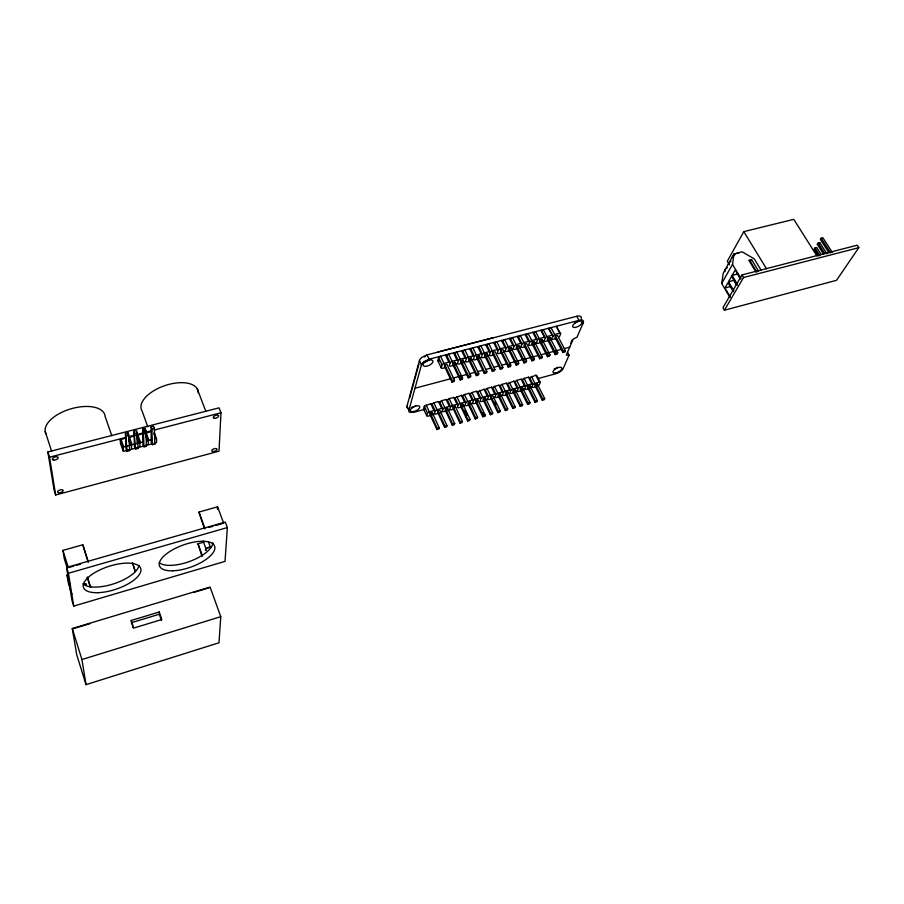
<?xml version="1.0" encoding="UTF-8"?>
<svg xmlns="http://www.w3.org/2000/svg" width="904" height="904" viewBox="0 0 904 904"><rect width="100%" height="100%" fill="white"/><g stroke="black" fill="none" stroke-linecap="round" stroke-linejoin="round"><path stroke-width="1.36" d="M203.423 542.253L198.01 543.812L201.818 555.779M223.706 523.224L217.57 506.828L198.936 512.082L204.473 528.761M220.994 412.789L218.994 451.186L55.664 494.985L54.048 489.934L47.855 451.955L219.084 407.84L220.994 412.789L154.324 430.055M217.435 509.336L217.57 506.828M220.768 616.664L218.971 642.778L86.016 684.656L76.727 654.711L72.275 628.506L210.078 587.069L220.768 616.664L81.925 659.536L86.016 684.656M227.367 527.563L225.017 561.373L73.744 606.087L71.992 600.493L66.591 567.429L225.299 522.049L227.367 527.563L68.433 573.249L73.744 606.087M729.957 297.439L721.708 283.472L732.489 264.386L734.037 253.877L742.173 251.832L754.241 258.849L761.36 270.545M721.708 283.472L723.268 273.064L734.037 253.877M432.62 414.947L434.428 413.648L435.242 411.026L432.044 404.111L430.767 403.647L424.326 406.201L423.547 408.845L424.835 409.309L414.077 412.235L409.975 412.393A6.78 2.994 -24.5 0 1 408.845 410.393L406.958 406.235L419.445 360.526A7.142 3.345 -25.2 0 1 422.134 357.238L427.083 354.876L576.82 316.276A6.927 3.062 -28.4 0 1 581.136 318.694M409.704 397.67L418.936 363.962M408.845 410.393L421.456 364.843A7.153 3.322 -25.2 0 1 424.145 361.566L429.117 359.204L579.001 320.378A6.938 3.051 -28.3 0 1 583.306 322.773L576.955 337.237L573.272 339.045L566.254 355.114L569.068 355.182L563.169 368.606A6.565 2.757 -27.4 0 1 555.87 373.714L537.869 378.606M441.163 367.792L437.762 360.606L438.632 357.645L440.553 356.232L443.977 363.442L442.045 364.854L441.163 367.792L442.497 368.346L446.147 367.386M431.468 415.264L428.01 416.213L426.722 415.761L427.513 413.128L429.332 411.828L433.976 410.563L435.242 411.026L437.061 409.715L441.683 408.461L442.937 408.924L444.757 407.625L449.356 406.371L450.61 406.834L452.429 405.534L457.006 404.28L458.238 404.743L460.057 403.455L464.633 402.201L465.854 402.675L467.673 401.376L472.216 400.133L473.425 400.608L475.244 399.308L479.775 398.076L480.973 398.551L482.792 397.251L487.312 396.02L488.488 396.494L490.307 395.206L494.804 393.974L495.968 394.46L497.799 393.161L502.274 391.94L503.426 392.426L505.257 391.127L509.72 389.918L510.862 390.392L512.692 389.104L517.133 387.895L518.263 388.381L520.094 387.093L524.512 385.884L525.631 386.37L527.461 385.081L531.868 383.872L532.976 384.358L539.202 381.883L540.287 382.369L539.179 385.014L537.349 386.291M430.191 413.083L429.852 414.224L436.903 429.547L438.915 428.982L439.276 427.863L432.202 412.54L430.191 413.083L437.265 428.417L436.903 429.547M444.813 364.9L444.418 366.176L451.977 382.098L454.09 381.533L454.497 380.279L446.926 364.346L444.813 364.9L452.373 380.844L451.977 382.098M431.852 413.682L432.202 412.54M437.909 410.981L437.547 412.122L444.632 427.4L446.644 426.835L447.005 425.716L439.898 410.439L437.909 410.981L445.005 426.27L444.632 427.4M453.006 362.753L452.61 364.029L460.192 379.917L462.159 379.386L462.565 378.132L454.961 362.244L453.006 362.753L460.599 378.652L460.192 379.917M454.565 363.521L454.961 362.244M440.293 412.845L442.101 411.557L442.937 408.924L439.728 402.031L438.463 401.568L433.852 402.811L432.044 404.111M455.446 364.945L457.367 363.544L458.294 360.606L460.226 359.193L465.085 357.927L466.374 358.492L468.306 357.08L473.131 355.826L474.419 356.391L476.351 354.989L481.154 353.724L482.42 354.3L484.363 352.899L489.143 351.645L490.397 352.21L492.33 350.808L497.11 349.565L498.341 350.142L500.274 348.741L505.031 347.498L506.251 348.074L508.184 346.673L512.918 345.441L514.127 346.017L516.06 344.616L520.772 343.384L521.97 343.961L523.913 342.571L528.603 341.339L529.778 341.927L531.721 340.525L536.377 339.305L537.541 339.893L539.179 338.582L544.457 337.203L545.293 337.87L544.095 340.819L542.468 342.119M445.582 408.879L445.22 410.02L452.328 425.264L454.328 424.699L454.712 423.58L447.57 408.337L445.582 408.879L452.712 424.134L452.328 425.264M461.017 360.651L460.611 361.928L468.227 377.77L470.329 377.217L470.758 375.951L463.119 360.108L461.017 360.651L468.645 376.516L468.227 377.77M447.209 409.478L447.57 408.337M462.712 361.385L463.119 360.108M447.943 410.755L449.751 409.467L450.61 406.834L447.378 399.963L446.135 399.489L441.536 400.732L439.728 402.031M463.492 362.832L465.413 361.442L466.374 358.492L462.927 351.351L461.628 350.775L465.085 357.927M453.232 406.8L452.859 407.941L460 423.128L461.989 422.575L462.373 421.456L455.209 406.258L453.232 406.8L460.385 421.998L460 423.128M469.119 358.538L468.701 359.815L476.34 375.612L478.352 375.07L478.792 373.815L471.131 358.018L469.119 358.538L476.77 374.346L476.34 375.612M454.836 407.399L455.209 406.258M470.701 359.295L471.131 358.018M471.504 360.73L473.436 359.34L474.419 356.391L470.95 349.272L469.673 348.695L473.131 355.826M460.848 404.721L460.464 405.862L467.628 421.015L469.617 420.462L470.012 419.332L462.825 404.178L460.848 404.721L468.023 419.885L467.628 421.015M477.097 356.447L476.668 357.724L484.341 373.476L486.431 372.923L486.872 371.657L479.176 355.905L477.097 356.447L484.781 372.222L484.341 373.476M462.441 405.32L462.825 404.178M478.747 357.182L479.176 355.905M463.13 406.597L464.95 405.308L465.854 402.675L462.599 395.839L461.379 395.364L455.006 397.896L453.774 397.421L449.198 398.664L447.378 399.963M479.493 358.639L481.414 357.238L482.42 354.3L478.95 347.192L477.685 346.616L481.154 353.724M468.441 402.642L468.046 403.783L475.233 418.902L477.21 418.349L477.617 417.219L470.408 402.111L468.441 402.642L475.64 417.772L475.233 418.902M485.086 354.357L484.646 355.634L492.352 371.341L494.42 370.787L494.883 369.533L487.154 353.826L485.086 354.357L492.804 370.086L492.352 371.341M470.012 403.252L470.408 402.111M486.714 355.102L487.154 353.826M470.69 404.529L472.498 403.24L473.425 400.608L470.159 393.794L468.961 393.319L464.419 394.539L462.599 395.839M487.437 356.549L489.369 355.159L490.397 352.21L486.906 345.136L485.651 344.56L489.143 351.645M476.001 400.585L475.594 401.726L482.815 416.789L484.781 416.247L485.199 415.117L477.956 400.043L476.001 400.585L483.233 415.671L482.815 416.789M493.042 352.277L492.59 353.554L500.319 369.216L502.387 368.674L502.861 367.408L495.109 351.746L493.042 352.277L500.782 367.962L500.319 369.216M477.549 401.195L477.956 400.043M483.527 398.528L483.109 399.67L490.352 414.699L492.318 414.156L492.736 413.026L485.482 397.997L483.527 398.528L490.782 413.569L490.352 414.699M500.963 350.21L500.5 351.486L508.263 367.103L510.319 366.549L510.805 365.295L503.019 349.667L500.963 350.21L508.737 365.837L508.263 367.103M485.064 399.139L485.482 397.997M485.708 400.427L487.516 399.139L488.488 396.494L485.199 389.726L484.024 389.24L477.696 391.748L476.498 391.274L471.978 392.494L470.159 393.794M503.234 352.413L505.166 351.023L506.251 348.074L502.726 341.034L501.505 340.446L505.031 347.498M491.019 396.483L490.601 397.624L497.878 412.608L499.822 412.066L500.262 410.936L492.974 395.952L491.019 396.483L498.307 411.478L497.878 412.608M508.85 348.142L508.387 349.419L516.173 365.001L518.218 364.448L518.704 363.182L510.907 347.611L508.85 348.142L516.659 363.736L516.173 365.001M510.432 348.887L510.907 347.611M493.166 398.381L494.985 397.093L495.968 394.46L492.68 387.692L491.505 387.217L487.019 388.426L485.199 389.726M511.167 350.334L512.997 349.012L514.127 346.017L510.59 338.989L509.381 338.412L512.918 345.441M498.499 394.438L498.059 395.59L505.359 410.529L507.302 409.998L507.743 408.868L500.432 393.907L498.499 394.438L505.799 409.399L505.359 410.529M516.715 346.096L516.229 347.373L524.049 362.899L526.083 362.357L526.58 361.091L518.749 345.554L516.715 346.096L524.546 361.634L524.049 362.899M500.002 395.059L500.432 393.907M518.263 346.831L518.749 345.554M500.601 396.347L502.421 395.059L503.426 392.426L500.127 385.68L498.974 385.194L494.499 386.403L492.68 387.692M518.907 348.3L520.84 346.91L521.97 343.961L518.421 336.966L517.235 336.378L520.772 343.384M505.935 392.415L505.494 393.556L512.817 408.461L514.749 407.93L515.201 406.8L507.867 391.884L505.935 392.415L513.269 407.331L512.817 408.461M524.535 344.04L524.049 345.328L531.891 360.809L533.925 360.267L534.433 359.001L526.569 343.509L524.535 344.04L532.388 359.543L531.891 360.809M507.426 393.025L507.867 391.884M513.348 390.392L512.896 391.534L520.241 406.404L522.173 405.862L522.636 404.732L515.269 389.861L513.348 390.392L520.704 405.263L520.241 406.404M532.332 342.006L531.823 343.283L539.699 358.73L541.722 358.187L542.242 356.922L534.354 341.475L532.332 342.006L540.208 357.464L539.699 358.73M514.817 391.003L515.269 389.861M533.846 342.752L534.354 341.475M515.393 392.302L517.212 391.025L518.263 388.381L514.93 381.669L513.8 381.183L507.539 383.669L506.398 383.183L501.946 384.392L500.127 385.68M534.433 344.232L536.377 342.842L537.541 339.893L533.981 332.932L532.818 332.344L536.377 339.305M520.715 388.37L520.263 389.522L527.631 404.348L529.552 403.817L530.026 402.687L522.636 387.85L520.715 388.37L528.106 403.218L527.631 404.348M540.083 339.983L539.564 341.26L547.462 356.662L549.485 356.119L550.005 354.854L542.095 339.452L540.083 339.983L547.993 355.396L547.462 356.662M522.173 389.002L522.636 387.85M541.575 340.729L542.095 339.452M522.738 390.291L524.557 389.014L525.631 386.37L522.286 379.68L521.179 379.183L516.749 380.381L514.93 381.669M528.072 386.37L527.608 387.511L534.998 402.303L536.908 401.772L537.394 400.641L529.981 385.85L528.072 386.37L535.484 401.173L534.998 402.303M547.813 337.96L547.282 339.237L555.214 354.594L557.214 354.063L557.757 352.797L549.813 337.429L547.813 337.96L555.745 353.328L555.214 354.594M529.507 386.991L529.981 385.85M549.293 338.717L549.813 337.429M530.06 388.291L531.88 387.014L532.976 384.358L529.62 377.691L528.512 377.194L524.117 378.392L522.286 379.68M550.129 340.107L554.615 334.548L559.847 333.18L560.661 333.847L559.418 336.808M535.371 384.369L534.897 385.522L542.31 400.269L544.219 399.737L544.705 398.607L537.27 383.861L535.371 384.369L542.807 399.139L542.31 400.269M555.474 335.949L554.943 337.237L562.887 352.549L564.898 352.018L565.441 350.752L557.474 335.429L555.474 335.949L563.441 351.283L562.887 352.549M536.795 385.002L537.27 383.861M570.673 343.339L572.175 339.881M816.888 255.888L793.769 219.344L743.811 231.639L727.291 261.245L729.404 264.782M730.206 296.907L724.929 287.992L727.957 282.692L733.268 291.642M733.833 290.681L728.511 281.72L731.573 276.353L736.941 285.348M737.506 284.376L732.127 275.381L735.234 269.934L740.647 278.974M741.981 274.94L722.951 307.688L724.432 310.208L836.528 280.308L858.8 247.662L857.195 245.199L741.981 274.94L743.529 277.505L724.432 310.208M758.648 271.245L751.54 259.538L750.388 261.527L756.761 272.036M820.934 254.25L816.662 247.526L815.001 247.956L814.199 249.21L818.459 255.934M823.725 254.476L817.295 244.362L818.109 243.097L819.781 242.667L826.934 253.911M832.29 252.419L822.911 237.763L821.239 238.193L820.425 239.47L829.047 252.996M819.781 242.667L818.967 243.933L817.295 244.362M533.981 332.932L535.609 331.621L539.179 338.582M544.457 337.203L540.874 330.254L541.711 330.921L543.338 329.61L546.931 336.559L552.152 335.192L552.977 335.859L548.558 328.265L552.152 335.192M549.383 328.932L551.022 327.621L554.615 334.548M546.931 336.559L545.293 337.87L541.711 330.921M151.793 443.921L123.961 451.22L123.17 451.039L120.503 443.356L120.255 439.841L125.588 438.067M135.148 435.592L128.684 437.66L131.385 445.344L131.577 448.836M143.521 433.423L137.08 435.479L139.792 443.152L139.962 446.632M123.17 451.039L122.933 447.548L123.678 446.96L142.821 441.966M151.635 431.321L145.442 433.321L148.177 440.96L148.301 444.452M152.335 439.48L147.408 440.768L146.041 436.948M155.872 442.858L156.607 442.271L156.516 438.779L154.222 432.428M452.124 361.306L450.192 362.719L448.87 362.165L445.435 354.967L446.768 355.543L448.689 354.131L452.124 361.306L456.995 360.041L458.294 360.606L454.859 353.441L453.548 352.865L456.995 360.041M454.859 353.441L456.791 352.029L460.226 359.193M462.927 351.351L464.848 349.938L468.306 357.08M470.95 349.272L472.882 347.859L476.351 354.989M478.95 347.192L480.871 345.791L484.363 352.899M486.906 345.136L488.838 343.735L492.33 350.808M497.11 349.565L493.595 342.492L494.838 343.079L496.771 341.678L500.274 348.741M502.726 341.034L504.669 339.633L508.184 346.673M510.59 338.989L512.523 337.599L516.06 344.616M518.421 336.966L520.365 335.565L523.913 342.571M528.603 341.339L525.043 334.356L526.218 334.943L528.162 333.542L531.721 340.525M529.62 377.691L535.835 375.216L536.919 375.714L540.287 382.369M734.771 254.6L735.698 254.035M131.351 622.72L159.319 614.223L159.251 611.985L131.193 620.483L133.024 627.771M73.506 628.608L90.084 623.624M193.399 592.538L208.971 587.849M69.71 567.283L73.71 566.141M76.377 565.373L80.366 564.232M209.005 527.427L213.005 526.286M215.683 525.518L222.361 523.608M67.235 568.164L64.331 558.943L62.918 550.389L82.806 544.796L88.355 561.949M437.265 428.417L439.276 427.863M445.005 426.27L447.005 425.716M452.712 424.134L454.712 423.58M460.385 421.998L462.373 421.456M468.023 419.885L470.012 419.332M475.64 417.772L477.617 417.219M483.233 415.671L485.199 415.117M490.782 413.569L492.736 413.026M498.307 411.478L500.262 410.936M505.799 409.399L507.743 408.868M513.269 407.331L515.201 406.8M520.704 405.263L522.636 404.732M528.106 403.218L530.026 402.687M535.484 401.173L537.394 400.641M542.807 399.139L544.705 398.607M439.152 413.162L435.694 414.111L434.428 413.648M445.649 411.388L442.101 411.557M454.407 408.981L450.994 409.919L449.751 409.467M462 406.913L458.588 407.84L457.367 407.388L458.238 404.743L455.006 397.896M469.56 404.845L466.159 405.772L464.95 405.308M477.086 402.777L473.696 403.704L472.498 403.24M484.578 400.732L481.21 401.647L480.024 401.184L480.973 398.551L477.696 391.748M492.047 398.687L488.691 399.602L487.516 399.139M499.494 396.653L496.149 397.568L494.985 397.093M506.907 394.619L503.573 395.534L502.421 395.059M514.286 392.607L510.963 393.511L509.833 393.037L510.862 390.392L507.539 383.669M521.642 390.596L518.331 391.5L517.212 391.025M528.964 388.584L525.665 389.488L524.557 389.014M536.264 386.596L532.976 387.488L531.88 387.014M414.981 388.223L450.282 378.855M452.994 378.132L466.566 374.538M469.278 373.815L474.713 372.369M477.425 371.657L482.86 370.211M485.572 369.487L490.996 368.052M493.72 367.329L499.144 365.883M501.867 365.171L507.291 363.724M510.003 363.001L538.513 355.441M541.225 354.718L561.587 349.317M564.299 348.594L569.735 347.159M452.373 380.844L454.497 380.279M460.599 378.652L462.565 378.132M468.645 376.516L470.758 375.951M476.77 374.346L478.792 373.815M484.781 372.222L486.872 371.657M492.804 370.086L494.883 369.533M500.782 367.962L502.861 367.408M508.737 365.837L510.805 365.295M516.659 363.736L518.704 363.182M524.546 361.634L526.58 361.091M532.388 359.543L534.433 359.001M540.208 357.464L542.242 356.922M547.993 355.396L550.005 354.854M555.745 353.328L557.757 352.797M563.441 351.283L565.441 350.752M454.226 365.261L450.599 366.222L449.277 365.668L450.192 362.719L446.768 355.543M462.283 363.148L458.667 364.097L457.367 363.544M470.306 361.046L466.701 361.995L465.413 361.442M478.295 358.956L474.702 359.894L473.436 359.34M486.25 356.865L482.668 357.803L481.414 357.238M494.172 354.786L490.612 355.724L489.369 355.159M500.872 353.035L498.511 353.645L497.279 353.091L498.341 350.142L494.838 343.079M509.969 350.639L506.376 351.588L505.166 351.023M517.732 348.605L514.218 349.532L512.997 349.012M525.529 346.56L522.026 347.486L520.84 346.91M533.281 344.537L529.8 345.441L528.625 344.876L529.778 341.927L526.218 334.943M541.236 342.446L537.53 343.418L536.377 342.842M548.83 340.458L544.931 341.475L544.095 340.819M556.48 338.446L552.581 339.463L551.756 338.808M127.17 451.265L129.656 450.621L128.718 434.96L127.972 432.835L125.441 433.491L126.074 449.141L127.17 451.265L125.441 433.491M135.6 449.062L138.075 448.407L137.306 432.733L136.549 430.62L134.029 431.264L134.481 446.938L135.6 449.062L134.029 431.264M144.007 446.858L146.459 446.214L145.86 430.519L145.103 428.417L142.595 429.061L142.866 444.745L144.007 446.858L143.352 431.174L142.595 429.061M152.369 444.666L154.821 444.022L154.369 428.315L153.612 426.213L151.115 426.857L151.205 442.564L152.369 444.666L151.872 428.971L151.115 426.857M724.929 287.992L730.308 286.591M443.977 363.442L448.87 362.165M126.187 435.604L128.718 434.96M134.786 433.389L137.306 432.733M143.352 431.174L145.86 430.519M151.872 428.971L154.369 428.315M55.664 494.985L49.539 457.187L125.746 437.457M128.47 436.756L151.601 430.756M743.529 277.505L858.8 247.662M728.511 281.72L733.912 280.319L736.579 284.794M732.127 275.381L737.574 273.98L740.263 278.466M437.988 351.95L493.448 337.655M751.54 259.538L748.828 260.228L755.936 271.946M120.503 443.356L121.283 443.536L123.509 449.943M156.516 438.779L155.759 438.587L153.917 433.502M437.762 360.606L439.095 361.171M154.109 443.197L154.821 444.022M145.77 445.378L146.459 446.214M137.397 447.582L138.075 448.407M129.001 449.774L129.656 450.621M821.239 238.193L830.606 252.86M818.109 243.097L824.55 253.222M815.001 247.956L819.984 255.798M743.811 231.639L766.569 268.883M732.489 264.386L740.964 278.522M581.679 319.711L583.306 322.773M576.82 316.276L579.001 320.378M560.661 333.847L556.242 326.276L559.847 333.18M567.509 352.187L569.068 355.182M535.835 375.216L539.202 381.883M531.45 376.403L534.806 383.081M528.512 377.194L531.868 383.872M524.117 378.392L527.461 385.081M521.179 379.183L524.512 385.884M509.133 364.154L510.319 366.549M516.749 380.381L520.094 387.093M513.8 381.183L517.133 387.895M509.359 382.381L512.692 389.104M506.398 383.183L509.72 389.918M501.946 384.392L505.257 391.127M498.974 385.194L502.274 391.94M494.499 386.403L497.799 393.161M491.505 387.217L494.804 393.974M494.974 402.088L496.183 404.585M487.019 388.426L490.307 395.206M484.024 389.24L487.312 396.02M479.515 390.46L482.792 397.251M476.498 391.274L479.775 398.076M482.973 412.484L484.781 416.247M471.978 392.494L475.244 399.308M468.961 393.319L472.216 400.133M460.407 375.725L462.159 379.386M464.419 394.539L467.673 401.376M461.379 395.364L464.633 402.201M464.825 410.371L467.221 415.411M438.632 357.645L442.045 364.854M456.814 396.596L460.057 403.455M453.774 397.421L457.006 404.28M449.198 398.664L452.429 405.534M427.083 354.876L429.117 359.204M446.135 399.489L449.356 406.371M441.536 400.732L444.757 407.625M419.445 360.526L421.456 364.843M438.463 401.568L441.683 408.461M433.852 402.811L437.061 409.715M430.767 403.647L433.976 410.563M426.134 404.902L429.332 411.828M424.326 406.201L427.513 413.128M423.547 408.845L426.722 415.761M197.298 389.014L205.762 411.173M198.936 512.082L204.993 528.58M208.553 542.129L210.643 547.835M203.355 541.632L206.27 549.621M198.01 543.812L202.462 556.084M147.781 426.824L142.086 410.992A29.821 14.893 -18.9 0 1 165.647 385.353A29.821 14.893 -18.9 0 1 198.168 392.799M146.177 432.733L148.923 440.372M137.815 434.903L140.538 442.564M136.753 436.564L139.013 442.96M129.419 437.073L132.12 444.757M128.797 440.033L130.594 445.163M120.989 439.254L123.678 446.96M120.255 439.841L122.933 447.548M111.791 435.717L105.079 416.326A30.962 15.345 -16.5 0 0 70.569 408.936A30.962 15.345 -16.5 0 0 46.093 433.999M159.251 611.985L161.816 619.511L133.702 628.088L131.193 620.483M159.319 614.223L161.443 620.483M135.453 571.554L132.492 562.774L135.114 571.622M88.117 562.051L82.806 544.796M45.2 431.457L51.596 451.232M47.855 451.955L49.539 457.187M87.417 577.204L90.694 587.397M87.18 577.249L90.456 587.43M62.918 550.389L68.388 567.667M66.591 567.429L68.433 573.249M70.184 585.114L66.93 574.774L68.241 582.741L71.868 594.267M72.275 628.506L81.925 659.536M127.972 432.835L128.21 436.756M136.945 438.474L137.205 443.706M145.103 428.417L145.363 434.96M203.92 541.925A2.362 0.96 -20 0 1 203.377 541.101M139.001 565.26A30.114 12.057 -18.2 0 1 113.96 583.747A30.114 12.057 -18.2 0 1 82.852 583.724M212.903 542.728A29.222 11.775 -19.6 0 1 189.806 561.395A29.222 11.775 -19.6 0 1 159.104 562.57M206.293 549.101A2.373 0.949 -20.1 0 1 206.53 548.784M207.366 548.174A2.373 0.949 -20.1 0 1 209.084 547.575M206.293 550.299A3.164 1.266 -20.1 0 1 205.829 550.163M205.536 549.926A3.164 1.266 -20.1 0 1 207.355 547.813A3.164 1.266 -20.1 0 1 211.084 547.293M83.857 583.69A3.322 1.311 -17.8 0 1 86.343 584.651M83.699 584.063A2.497 0.983 -17.8 0 1 85.609 584.515M557.61 367.284A4.915 2.079 -27.4 0 1 554.231 368.888M577.407 321.519A5.198 2.294 -28.4 0 1 575.057 322.807M429.796 359.216A5.356 2.509 -25.2 0 1 423.919 362.018M424.247 356.899A5.356 2.509 -25.2 0 1 425.513 356.3M415.93 405.546A5.085 2.26 -24.5 0 1 411.252 407.444M408.099 408.246A6.769 3.006 -24.5 0 1 406.958 406.235M728.308 264.284A4.949 2.057 -31.3 0 1 730.952 261.188M725.064 271.663A4.915 2.023 -31.1 0 1 727.37 267.561M731.912 257.866A4.995 2.079 -31.4 0 1 734.59 254.713M736.85 253.482A4.995 2.079 -31.4 0 1 738.952 252.95M425.117 361.962L424.168 362.775A5.367 2.497 -25.2 0 0 423.343 365.724L423.953 366.131A5.367 2.497 -25.2 0 0 430.88 364.312A5.367 2.497 -25.2 0 0 432.044 360.154A5.367 2.497 -25.2 0 0 425.117 361.962M412.303 407.727L411.399 408.472A5.085 2.237 -24.5 0 0 410.665 411.128L411.252 411.478A5.085 2.237 -24.5 0 0 417.84 409.681A5.085 2.237 -24.5 0 0 418.891 405.93A5.085 2.237 -24.5 0 0 412.303 407.727M59.122 492.77A2.927 1.333 -16.6 0 0 63.178 490.499A2.927 1.333 -16.6 0 0 58.771 490.476A2.927 1.333 -16.6 0 0 59.122 492.77M53.844 460.046A3.051 1.446 -16.2 0 0 58.229 457.729A3.051 1.446 -16.2 0 0 53.743 457.469A3.051 1.446 -16.2 0 0 53.844 460.046M214.53 418.326A2.859 1.379 -20.1 0 0 218.678 415.998A2.859 1.379 -20.1 0 0 214.655 415.795A2.859 1.379 -20.1 0 0 214.53 418.326M213.276 451.537A2.746 1.266 -20.1 0 0 217.016 449.186A2.746 1.266 -20.1 0 0 212.915 449.344A2.746 1.266 -20.1 0 0 213.276 451.537M172.562 570.808A29.278 11.684 -19.7 0 0 214.903 548.163A29.278 11.684 -19.7 0 0 173.715 549.203A29.278 11.684 -19.7 0 0 172.562 570.808M98.186 592.674A30.171 11.967 -18.3 0 0 140.945 569.723A30.171 11.967 -18.3 0 0 97.044 571.351A30.171 11.967 -18.3 0 0 98.186 592.674M555.158 373.047A4.927 2.068 -27.4 0 0 561.881 368.346A4.927 2.068 -27.4 0 0 555.18 369.092A4.927 2.068 -27.4 0 0 555.158 373.047M574.854 327.497A5.198 2.283 -28.3 0 0 581.984 322.434A5.198 2.283 -28.3 0 0 575 323.067A5.198 2.283 -28.3 0 0 574.854 327.497"/></g></svg>
